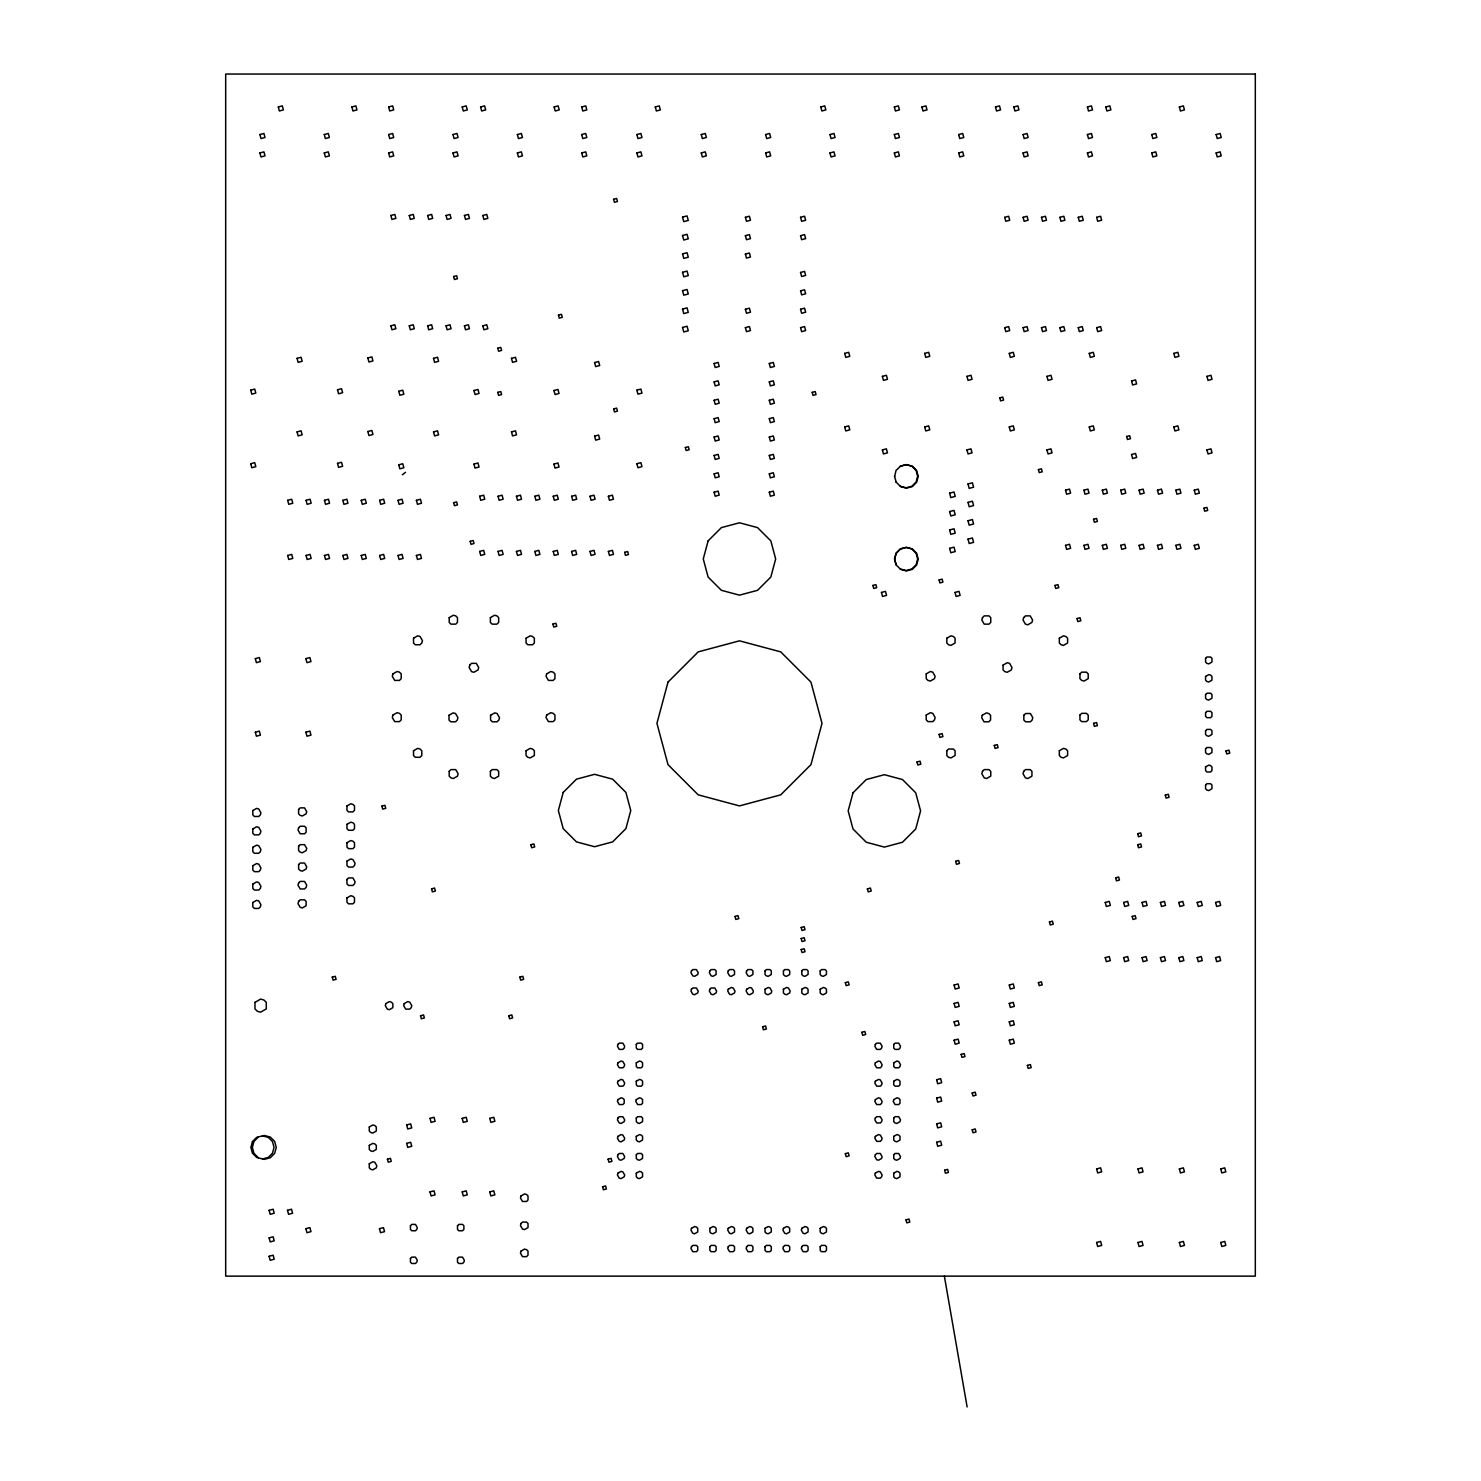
<?xml version="1.0" encoding="UTF-8"?>
<svg xmlns="http://www.w3.org/2000/svg" width="1481" height="1481" viewBox="0 0 1481 1481"><rect width="100%" height="100%" fill="white"/><g stroke="black" fill="none" stroke-linecap="round" stroke-linejoin="round"><path stroke-width="1.5" d="M894.672 476.401L896.042 470.421L900.559 466.2L906.446 464.627L912.333 466.2L916.628 470.514L918.22 476.401L916.628 482.288L912.333 486.583L906.446 488.175L900.559 486.583L896.042 482.01M258.323 1137.056L253.954 1141.425L252.344 1147.405L253.954 1153.384L258.323 1157.753M402.314 474.79L405.498 472.346M900.281 466.182L906.076 464.627L911.87 466.182L916.11 470.421L917.665 476.216L916.11 482.01L911.87 486.249L906.076 487.804L900.281 486.249M262.47 1158.994L268.246 1157.439L272.485 1153.199L274.041 1147.405L272.485 1141.61L268.246 1137.371L262.47 1135.834M900.281 569L906.076 570.555L911.87 569L916.11 564.761L917.665 558.966L916.11 553.172L911.87 548.933L906.076 547.378L900.281 548.933L896.042 553.172L894.487 558.966L896.042 564.761L900.559 569.333L906.446 570.925L912.333 569.333L916.628 565.039L918.22 559.152L916.628 553.265L912.333 548.951L906.446 547.378L900.559 548.951L896.246 553.265L894.672 559.152L896.246 565.039M894.487 476.216L896.246 482.288M944.36 1276.141L967.13 1406.95M259.916 134.549L260.989 138.566L265.006 137.492L263.933 133.475L259.916 134.549M259.916 152.95L260.989 156.949L265.006 155.875L263.933 151.858L259.916 152.95M278.298 106.965L279.372 110.982L283.389 109.909L282.316 105.892L278.298 106.965M250.715 390.151L251.789 394.168L255.806 393.094L254.732 389.077L250.715 390.151M324.283 134.549L325.357 138.566L329.374 137.492L328.301 133.475L324.283 134.549M324.283 152.95L325.357 156.949L329.374 155.875L328.301 151.858L324.283 152.95M250.715 463.72L251.789 467.737L255.806 466.645L254.732 462.646L250.715 463.72M351.867 106.965L352.941 110.982L356.958 109.909L355.884 105.892L351.867 106.965M297.07 358.346L298.144 362.364L302.161 361.29L301.087 357.273L297.07 358.346M297.07 431.897L298.144 435.914L302.161 434.84L301.087 430.823L297.07 431.897M388.633 106.965L389.707 110.982L393.724 109.909L392.65 105.892L388.633 106.965M287.684 500.319L288.758 504.318L292.775 503.244L291.701 499.227L287.684 500.319M388.633 134.549L389.707 138.566L393.724 137.492L392.65 133.475L388.633 134.549M388.633 152.95L389.707 156.949L393.724 155.875L392.65 151.858L388.633 152.95M255.324 658.638L256.398 662.655L260.415 661.581L259.342 657.564L255.324 658.638M287.684 555.468L288.758 559.485L292.775 558.411L291.701 554.394L287.684 555.468M306.067 500.319L307.141 504.318L311.158 503.244L310.084 499.227L306.067 500.319M337.52 389.781L338.594 393.798L342.611 392.724L341.537 388.707L337.52 389.781M390.891 215.486L391.947 219.447L395.908 218.373L394.835 214.43L390.891 215.486M255.324 732.188L256.398 736.205L260.415 735.131L259.342 731.114L255.324 732.188M306.067 555.468L307.141 559.485L311.158 558.411L310.084 554.394L306.067 555.468M324.45 500.319L325.542 504.318L329.541 503.244L328.467 499.227L324.45 500.319M337.52 463.349L338.594 467.367L342.611 466.274L341.537 462.276L337.52 463.349M367.862 357.976L368.936 361.993L372.953 360.92L371.879 356.902L367.862 357.976M409.274 215.486L410.33 219.447L414.291 218.373L413.236 214.43L409.274 215.486M252.807 810.551L252.807 814.902L254.399 816.494L258.749 816.494L260.341 814.902L260.915 812.736L258.749 808.978L256.583 808.385L252.807 810.551M324.45 555.468L325.542 559.485L329.541 558.411L328.467 554.394L324.45 555.468M252.807 828.953L252.807 833.285L254.399 834.877L258.749 834.877L260.341 833.285L260.915 831.119L258.749 827.361L256.583 826.768L252.807 828.953M342.851 500.319L343.925 504.318L347.942 503.244L346.869 499.227L342.851 500.319M390.891 325.82L391.947 329.782L395.908 328.708L394.835 324.765L390.891 325.82M252.807 847.336L252.807 851.686L254.399 853.278L258.749 853.278L260.341 851.686L260.915 849.502L258.749 845.744L256.583 845.17L252.807 847.336M305.882 658.638L306.956 662.655L310.973 661.581L309.899 657.564L305.882 658.638M367.862 431.526L368.936 435.544L372.953 434.47L371.879 430.453L367.862 431.526M252.807 865.719L252.807 870.069L254.399 871.661L258.749 871.661L260.341 870.069L260.915 867.903L258.749 864.145L256.583 863.553L252.807 865.719M427.657 215.486L428.731 219.447L432.674 218.373L431.619 214.43L427.657 215.486M453.001 134.549L454.075 138.566L458.092 137.492L457.018 133.475L453.001 134.549M252.807 884.12L252.807 888.452L254.399 890.044L258.749 890.044L260.341 888.452L260.915 886.286L258.749 882.528L256.583 881.935L252.807 884.12M462.202 106.965L463.275 110.982L467.293 109.909L466.2 105.892L462.202 106.965M342.851 555.468L343.925 559.485L347.942 558.411L346.869 554.394L342.851 555.468M453.001 152.95L454.075 156.949L458.092 155.875L457.018 151.858L453.001 152.95M252.807 902.503L252.807 906.853L254.399 908.445L258.749 908.445L260.341 906.853L260.915 904.669L258.749 900.911L256.583 900.337L252.807 902.503M361.234 500.319L362.308 504.318L366.325 503.244L365.252 499.227L361.234 500.319M409.274 325.82L410.33 329.782L414.291 328.708L413.236 324.765L409.274 325.82M305.882 732.188L306.956 736.205L310.973 735.131L309.899 731.114L305.882 732.188M398.759 391.262L399.833 395.279L403.85 394.205L402.776 390.188L398.759 391.262M446.059 215.486L447.114 219.447L451.076 218.373L450.002 214.43L446.059 215.486M480.585 106.965L481.658 110.982L485.675 109.909L484.602 105.892L480.585 106.965M361.234 555.468L362.308 559.485L366.325 558.411L365.252 554.394L361.234 555.468M379.617 500.319L380.71 504.318L384.708 503.244L383.635 499.227L379.617 500.319M427.657 325.82L428.731 329.782L432.674 328.708L431.619 324.765L427.657 325.82M298.607 809.459L298.607 813.81L300.199 815.402L302.365 815.975L306.123 813.81L306.715 811.625L304.531 807.867L300.199 807.867L298.607 809.459M298.607 827.842L298.014 830.026L300.199 833.784L304.531 833.784L306.123 832.192L306.123 827.842L304.531 826.25L300.199 826.25L298.607 827.842M464.442 215.486L465.497 219.447L469.458 218.373L468.403 214.43L464.442 215.486M398.759 464.812L399.833 468.829L403.85 467.755L402.776 463.738L398.759 464.812M254.973 1002.378L254.973 1008.894L257.361 1011.282L260.619 1012.171L266.284 1008.894L266.284 1002.378L263.896 999.971L260.619 999.101L254.973 1002.378M298.607 846.243L298.607 850.575L300.199 852.167L302.365 852.76L306.123 850.575L306.715 848.409L304.531 844.651L300.199 844.651L298.607 846.243M453.63 276.521L454.445 279.52L457.462 278.724L456.648 275.707L453.63 276.521M379.617 555.468L380.71 559.485L384.708 558.411L383.635 554.394L379.617 555.468M433.507 358.346L434.581 362.364L438.598 361.29L437.524 357.273L433.507 358.346M298.607 864.626L298.607 868.977L300.199 870.569L302.365 871.143L306.123 868.977L306.715 866.792L304.531 863.034L300.199 863.034L298.607 864.626M398.019 500.319L399.092 504.318L403.11 503.244L402.036 499.227L398.019 500.319M446.059 325.82L447.114 329.782L451.076 328.708L450.002 324.765L446.059 325.82M298.607 883.009L298.014 885.194L300.199 888.952L304.531 888.952L306.123 887.36L306.715 885.194L304.531 881.417L300.199 881.417L298.607 883.009M298.607 901.411L298.014 903.577L300.199 907.335L302.365 907.927L306.123 905.743L306.123 901.411L304.531 899.819L300.199 899.819L298.607 901.411M482.825 215.486L483.88 219.447L487.841 218.373L486.786 214.43L482.825 215.486M398.019 555.468L399.092 559.485L403.11 558.411L402.036 554.394L398.019 555.468M433.507 431.897L434.581 435.914L438.598 434.84L437.524 430.823L433.507 431.897M416.402 500.319L417.475 504.318L421.493 503.244L420.419 499.227L416.402 500.319M464.442 325.82L465.497 329.782L469.458 328.708L468.403 324.765L464.442 325.82M517.369 134.549L518.443 138.566L522.46 137.492L521.368 133.475L517.369 134.549M252.436 1141.61L250.881 1147.405L252.436 1153.199L256.676 1157.439L264.303 1159.364L270.283 1157.753L274.651 1153.384L276.262 1147.405L274.651 1141.425L270.283 1137.056L264.303 1135.464L256.676 1137.371L252.436 1141.61M517.369 152.95L518.443 156.949L522.46 155.875L521.368 151.858L517.369 152.95M346.961 805.96L346.961 810.311L348.553 811.903L352.904 811.903L354.496 810.311L354.496 805.96L352.904 804.368L350.719 803.794L346.961 805.96M416.402 555.468L417.475 559.485L421.493 558.411L420.419 554.394L416.402 555.468M346.961 824.343L346.961 828.694L348.553 830.286L352.904 830.286L354.496 828.694L354.496 824.343L352.904 822.77L350.719 822.177L346.961 824.343M482.825 325.82L483.88 329.782L487.841 328.708L486.786 324.765L482.825 325.82M346.961 842.745L346.961 847.076L348.553 848.669L352.904 848.669L354.496 847.076L354.496 842.745L352.904 841.152L350.719 840.56L346.961 842.745M392.928 673.892L392.298 676.28L394.686 680.427L399.463 680.427L401.203 678.668L401.203 673.892L399.463 672.152L397.075 671.504L392.928 673.892M346.961 861.127L346.961 865.478L348.553 867.07L352.904 867.07L354.496 865.478L355.07 863.293L352.904 859.535L350.719 858.961L346.961 861.127M473.957 390.521L475.049 394.538L479.048 393.465L477.974 389.447L473.957 390.521M346.961 879.51L346.961 883.861L348.553 885.453L352.904 885.453L354.496 883.861L355.07 881.695L352.904 877.937L348.553 877.937L346.961 879.51M554.135 106.965L555.208 110.982L559.226 109.909L558.152 105.892L554.135 106.965M392.928 715.082L392.298 717.47L394.686 721.617L399.463 721.617L401.203 719.877L401.203 715.082L399.463 713.342L397.075 712.694L392.928 715.082M413.532 638.218L413.532 643.013L415.272 644.753L420.049 644.753L421.807 643.013L422.437 640.607L420.049 636.478L417.661 635.83L413.532 638.218M346.961 897.912L346.961 902.244L348.553 903.836L352.904 903.836L354.496 902.244L354.496 897.912L352.904 896.32L350.719 895.727L346.961 897.912M453.63 502.688L454.445 505.706L457.462 504.91L456.648 501.892L453.63 502.688M497.764 348.22L498.579 351.238L501.596 350.442L500.782 347.424L497.764 348.22M269.116 1210.31L270.19 1214.309L274.207 1213.235L273.133 1209.218L269.116 1210.31M332.262 977.127L333.077 980.144L336.094 979.33L335.28 976.312L332.262 977.127M381.913 806.108L382.727 809.126L385.745 808.311L384.93 805.312L381.913 806.108M473.957 464.09L475.049 468.089L479.048 467.015L477.974 462.998L473.957 464.09M269.116 1237.875L270.19 1241.893L274.207 1240.819L273.133 1236.802L269.116 1237.875M497.764 392.354L498.579 395.371L501.596 394.575L500.782 391.558L497.764 392.354M269.116 1256.277L270.19 1260.294L274.207 1259.22L273.133 1255.203L269.116 1256.277M511.482 358.346L512.556 362.364L516.573 361.29L515.481 357.273L511.482 358.346M581.718 106.965L582.792 110.982L586.809 109.909L585.736 105.892L581.718 106.965M287.499 1210.31L288.573 1214.309L292.59 1213.235L291.516 1209.218L287.499 1210.31M479.659 496.265L480.733 500.282L484.75 499.208L483.676 495.191L479.659 496.265M413.532 750.756L413.532 755.532L415.272 757.291L420.049 757.291L421.807 755.532L421.807 750.756L420.049 749.016L417.661 748.368L413.532 750.756M449.206 617.633L449.206 622.409L450.946 624.149L455.722 624.149L457.481 622.409L457.481 617.633L455.722 615.874L453.334 615.244L449.206 617.633M470.18 541.305L470.995 544.323L474.013 543.527L473.198 540.509L470.18 541.305M581.718 134.549L582.792 138.566L586.809 137.492L585.736 133.475L581.718 134.549M581.718 152.95L582.792 156.949L586.809 155.875L585.736 151.858L581.718 152.95M511.482 431.897L512.556 435.914L516.573 434.84L515.481 430.823L511.482 431.897M479.659 551.432L480.733 555.449L484.75 554.375L483.676 550.358L479.659 551.432M498.06 496.265L499.134 500.282L503.151 499.208L502.059 495.191L498.06 496.265M305.882 1228.693L306.956 1232.71L310.973 1231.637L309.899 1227.619L305.882 1228.693M449.021 715.267L449.021 720.044L450.761 721.802L455.537 721.802L457.296 720.044L457.925 717.656L455.537 713.527L453.149 712.879L449.021 715.267M558.448 315.12L559.263 318.137L562.28 317.341L561.466 314.324L558.448 315.12M498.06 551.432L499.134 555.449L503.151 554.375L502.059 550.358L498.06 551.432M469.792 665.099L469.162 667.505L471.55 671.634L473.939 672.281L478.067 669.893L478.715 667.505L476.327 663.358L471.55 663.358L469.792 665.099M516.443 496.265L517.517 500.282L521.534 499.208L520.46 495.191L516.443 496.265M385.838 1003.618L385.301 1005.636L387.319 1009.135L389.336 1009.69L392.854 1007.654L392.854 1003.618L391.373 1002.137L389.336 1001.582L385.838 1003.618M449.206 771.36L449.206 776.137L450.946 777.877L453.334 778.525L457.481 776.137L458.11 773.748L455.722 769.602L450.946 769.602L449.206 771.36M490.396 617.633L490.396 622.409L492.136 624.149L496.913 624.149L498.671 622.409L498.671 617.633L496.913 615.874L494.524 615.244L490.396 617.633M553.95 390.521L555.042 394.538L559.04 393.465L557.967 389.447L553.95 390.521M516.443 551.432L517.517 555.449L521.534 554.375L520.46 550.358L516.443 551.432M613.615 199.287L614.43 202.286L617.447 201.49L616.633 198.473L613.615 199.287M534.826 496.265L535.9 500.282L539.917 499.208L538.843 495.191L534.826 496.265M431.563 888.859L432.378 891.877L435.395 891.062L434.581 888.045L431.563 888.859M369.287 1127.004L369.287 1131.04L370.768 1132.521L372.786 1133.076L376.304 1131.04L376.304 1127.004L374.823 1125.523L372.786 1124.968L369.287 1127.004M636.886 134.549L637.959 138.566L641.976 137.492L640.903 133.475L636.886 134.549M404.22 1003.618L403.684 1005.636L405.701 1009.135L409.756 1009.135L411.237 1007.654L411.774 1005.636L409.756 1002.137L407.738 1001.582L404.22 1003.618M369.287 1145.387L369.287 1149.441L370.768 1150.922L372.786 1151.459L376.304 1149.441L376.304 1145.387L374.823 1143.906L372.786 1143.369L369.287 1145.387M636.886 152.95L637.959 156.949L641.976 155.875L640.903 151.858L636.886 152.95M553.95 464.09L555.042 468.089L559.04 467.015L557.967 462.998L553.95 464.09M369.287 1163.77L369.287 1167.824L370.768 1169.305L372.786 1169.842L376.304 1167.824L376.84 1165.806L374.823 1162.289L372.786 1161.752L369.287 1163.77M490.581 715.267L490.581 720.044L492.321 721.802L497.098 721.802L498.856 720.044L499.486 717.656L497.098 713.527L494.71 712.879L490.581 715.267M534.826 551.432L535.9 555.449L539.917 554.375L538.843 550.358L534.826 551.432M655.268 106.965L656.361 110.982L660.359 109.909L659.286 105.892L655.268 106.965M553.228 496.265L554.301 500.282L558.318 499.208L557.226 495.191L553.228 496.265M594.584 362.567L595.677 366.585L599.694 365.511L598.602 361.494L594.584 362.567M420.53 1015.744L421.344 1018.761L424.362 1017.947L423.547 1014.929L420.53 1015.744M490.396 771.36L490.396 776.137L492.136 777.877L494.524 778.525L498.671 776.137L498.671 771.36L496.913 769.602L492.136 769.602L490.396 771.36M526.07 638.218L526.07 643.013L527.81 644.753L532.586 644.753L534.345 643.013L534.345 638.218L532.586 636.478L530.198 635.83L526.07 638.218M387.43 1159.179L388.244 1162.196L391.262 1161.382L390.447 1158.364L387.43 1159.179M553.228 551.432L554.301 555.449L558.318 554.375L557.226 550.358L553.228 551.432M571.61 496.265L572.684 500.282L576.701 499.208L575.628 495.191L571.61 496.265M406.664 1124.968L407.738 1128.985L411.755 1127.911L410.681 1123.894L406.664 1124.968M379.451 1228.693L380.524 1232.71L384.542 1231.637L383.468 1227.619L379.451 1228.693M594.584 436.136L595.677 440.153L599.694 439.061L598.602 435.062L594.584 436.136M406.664 1143.369L407.738 1147.386L411.755 1146.294L410.681 1142.295L406.664 1143.369M571.61 551.432L572.684 555.449L576.701 554.375L575.628 550.358L571.61 551.432M552.931 624.056L553.746 627.074L556.763 626.278L555.949 623.26L552.931 624.056M589.993 496.265L591.067 500.282L595.084 499.208L594.011 495.191L589.993 496.265M613.615 408.904L614.43 411.922L617.447 411.126L616.633 408.108L613.615 408.904M526.07 750.756L526.07 755.532L527.81 757.291L530.198 757.92L534.345 755.532L534.345 750.756L532.586 749.016L530.198 748.368L526.07 750.756M546.656 673.892L546.026 676.28L548.414 680.427L553.191 680.427L554.931 678.668L554.931 673.892L553.191 672.152L550.802 671.504L546.656 673.892M430.008 1118.359L431.082 1122.376L435.099 1121.302L434.026 1117.285L430.008 1118.359M701.254 134.549L702.327 138.566L706.344 137.492L705.271 133.475L701.254 134.549M589.993 551.432L591.067 555.449L595.084 554.375L594.011 550.358L589.993 551.432M546.656 715.082L546.026 717.47L548.414 721.617L553.191 721.617L554.931 719.877L554.931 715.082L553.191 713.342L550.802 712.694L546.656 715.082M410.441 1225.75L410.441 1229.415L411.774 1230.767L415.458 1230.767L416.809 1229.415L417.29 1227.582L415.458 1224.398L411.774 1224.398L410.441 1225.75M682.537 217.115L683.759 221.632L688.276 220.428L687.054 215.911L682.537 217.115M608.376 496.265L609.469 500.282L613.467 499.208L612.394 495.191L608.376 496.265M636.886 390.151L637.959 394.168L641.976 393.094L640.903 389.077L636.886 390.151M701.254 152.95L702.327 156.949L706.344 155.875L705.271 151.858L701.254 152.95M682.537 235.498L683.759 240.033L688.276 238.811L687.054 234.294L682.537 235.498M410.441 1258.48L410.441 1262.164L411.774 1263.497L415.458 1263.497L416.809 1262.164L417.29 1260.312L415.458 1257.128L411.774 1257.128L410.441 1258.48M430.008 1191.909L431.082 1195.926L435.099 1194.852L434.026 1190.835L430.008 1191.909M682.537 253.899L683.759 258.416L688.276 257.213L687.054 252.677L682.537 253.899M682.537 272.282L683.759 276.799L688.276 275.596L687.054 271.079L682.537 272.282M608.376 551.432L609.469 555.449L613.467 554.375L612.394 550.358L608.376 551.432M530.864 844.725L531.679 847.743L534.697 846.928L533.882 843.911L530.864 844.725M682.537 290.665L683.759 295.2L688.276 293.979L687.054 289.461L682.537 290.665M636.886 463.72L637.959 467.737L641.976 466.645L640.903 462.646L636.886 463.72M462.202 1118.359L463.275 1122.376L467.293 1121.302L466.2 1117.285L462.202 1118.359M682.537 309.066L683.759 313.583L688.276 312.361L687.054 307.844L682.537 309.066M682.537 327.449L683.759 331.966L688.276 330.763L687.054 326.246L682.537 327.449M624.649 552.339L625.463 555.356L628.481 554.56L627.666 551.543L624.649 552.339M563.206 792.428L558.356 810.533L563.206 828.62L576.461 841.874L594.566 846.725L612.653 841.874L625.908 828.62L630.758 810.533L625.908 792.428L612.653 779.173L594.566 774.322L576.461 779.173L563.206 792.428M508.798 1015.744L509.612 1018.761L512.63 1017.947L511.815 1014.929L508.798 1015.744M462.202 1191.909L463.275 1195.926L467.293 1194.852L466.2 1190.835L462.202 1191.909M519.831 977.127L520.646 980.144L523.663 979.33L522.849 976.312L519.831 977.127M457.499 1225.75L457.499 1229.415L458.851 1230.767L462.535 1230.767L463.886 1229.415L463.886 1225.75L462.535 1224.398L458.851 1224.398L457.499 1225.75M489.785 1118.359L490.859 1122.376L494.876 1121.302L493.784 1117.285L489.785 1118.359M457.499 1258.48L457.499 1262.164L458.851 1263.497L462.535 1263.497L463.886 1262.164L464.368 1260.312L462.535 1257.128L458.851 1257.128L457.499 1258.48M765.603 134.549L766.695 138.566L770.694 137.492L769.62 133.475L765.603 134.549M745.387 217.3L746.461 221.317L750.478 220.243L749.405 216.226L745.387 217.3M685.333 447.521L686.147 450.539L689.165 449.743L688.35 446.725L685.333 447.521M765.603 152.95L766.695 156.949L770.694 155.875L769.62 151.858L765.603 152.95M745.387 235.683L746.461 239.7L750.478 238.626L749.405 234.609L745.387 235.683M489.785 1191.909L490.859 1195.926L494.876 1194.852L493.784 1190.835L489.785 1191.909M714.12 363.493L715.193 367.51L719.211 366.436L718.137 362.419L714.12 363.493M745.387 254.084L746.461 258.101L750.478 257.028L749.405 253.01L745.387 254.084M714.12 381.876L715.193 385.893L719.211 384.819L718.137 380.802L714.12 381.876M714.12 400.277L715.193 404.294L719.211 403.202L718.137 399.204L714.12 400.277M714.12 418.66L715.193 422.677L719.211 421.604L718.137 417.586L714.12 418.66M745.387 309.251L746.461 313.269L750.478 312.195L749.405 308.178L745.387 309.251M714.12 437.043L715.193 441.06L719.211 439.987L718.137 435.969L714.12 437.043M745.387 327.634L746.461 331.651L750.478 330.578L749.405 326.561L745.387 327.634M714.12 455.445L715.193 459.462L719.211 458.37L718.137 454.371L714.12 455.445M714.12 473.827L715.193 477.845L719.211 476.771L718.137 472.754L714.12 473.827M520.997 1195.963L520.46 1197.981L522.478 1201.48L526.533 1201.48L528.014 1199.999L528.014 1195.963L526.533 1194.482L524.496 1193.927L520.997 1195.963M714.12 492.21L715.193 496.228L719.211 495.154L718.137 491.137L714.12 492.21M520.997 1223.547L520.46 1225.565L522.478 1229.063L524.496 1229.6L528.014 1227.582L528.014 1223.547L526.533 1222.066L522.478 1222.066L520.997 1223.547M820.77 106.965L821.844 110.982L825.861 109.909L824.787 105.892L820.77 106.965M668.005 682.093L656.935 723.357L668.005 764.64L698.199 794.834L739.463 805.905L780.746 794.834L810.94 764.64L822.011 723.357L810.94 682.093L780.746 651.881L739.463 640.829L698.199 651.881L668.005 682.093M708.122 540.861L703.271 558.966L708.122 577.072L721.377 590.308L739.463 595.158L757.569 590.308L770.823 577.072L775.674 558.966L770.823 540.861L757.569 527.625L739.463 522.774L721.377 527.625L708.122 540.861M520.997 1251.13L520.46 1253.148L522.478 1256.647L526.533 1256.647L528.014 1255.166L528.014 1251.13L526.533 1249.649L524.496 1249.094L520.997 1251.13M800.555 217.3L801.628 221.317L805.645 220.243L804.572 216.226L800.555 217.3M800.555 235.683L801.628 239.7L805.645 238.626L804.572 234.609L800.555 235.683M829.971 134.549L831.045 138.566L835.062 137.492L833.988 133.475L829.971 134.549M769.287 363.493L770.361 367.51L774.378 366.436L773.304 362.419L769.287 363.493M829.971 152.95L831.045 156.949L835.062 155.875L833.988 151.858L829.971 152.95M769.287 381.876L770.361 385.893L774.378 384.819L773.304 380.802L769.287 381.876M800.555 272.467L801.628 276.484L805.645 275.41L804.572 271.393L800.555 272.467M769.287 400.277L770.361 404.294L774.378 403.202L773.304 399.204L769.287 400.277M800.555 290.85L801.628 294.867L805.645 293.793L804.572 289.776L800.555 290.85M769.287 418.66L770.361 422.677L774.378 421.604L773.304 417.586L769.287 418.66M800.555 309.251L801.628 313.269L805.645 312.195L804.572 308.178L800.555 309.251M769.287 437.043L770.361 441.06L774.378 439.987L773.304 435.969L769.287 437.043M800.555 327.634L801.628 331.651L805.645 330.578L804.572 326.561L800.555 327.634M769.287 455.445L770.361 459.462L774.378 458.37L773.304 454.371L769.287 455.445M769.287 473.827L770.361 477.845L774.378 476.771L773.304 472.754L769.287 473.827M617.91 1044.457L617.429 1046.271L619.243 1049.4L622.853 1049.4L624.186 1048.085L624.667 1046.271L622.853 1043.142L619.243 1043.142L617.91 1044.457M769.287 492.21L770.361 496.228L774.378 495.154L773.304 491.137L769.287 492.21M617.91 1062.858L617.429 1064.654L619.243 1067.801L622.853 1067.801L624.186 1066.468L624.667 1064.654L622.853 1061.525L621.039 1061.044L617.91 1062.858M617.91 1081.241L617.429 1083.055L619.243 1086.184L622.853 1086.184L624.186 1084.851L624.667 1083.055L622.853 1079.908L621.039 1079.427L617.91 1081.241M617.91 1099.624L617.429 1101.438L619.243 1104.567L622.853 1104.567L624.186 1103.252L624.186 1099.624L622.853 1098.31L621.039 1097.81L617.91 1099.624M636.293 1044.457L636.293 1048.085L637.626 1049.4L641.236 1049.4L642.569 1048.085L642.569 1044.457L641.236 1043.142L637.626 1043.142L636.293 1044.457M617.91 1118.025L617.429 1119.821L619.243 1122.968L621.039 1123.45L624.186 1121.635L624.667 1119.821L622.853 1116.693L619.243 1116.693L617.91 1118.025M812.217 392.354L813.032 395.371L816.031 394.575L815.235 391.558L812.217 392.354M608.099 1159.179L608.913 1162.196L611.931 1161.382L611.116 1158.364L608.099 1159.179M602.582 1186.762L603.396 1189.78L606.414 1188.965L605.599 1185.948L602.582 1186.762M636.293 1062.858L636.293 1066.468L637.626 1067.801L641.236 1067.801L642.569 1066.468L642.569 1062.858L641.236 1061.525L639.44 1061.044L636.293 1062.858M617.91 1136.408L617.429 1138.223L619.243 1141.351L621.039 1141.832L624.186 1140.018L624.667 1138.223L622.853 1135.075L621.039 1134.594L617.91 1136.408M894.339 106.965L895.413 110.982L899.43 109.909L898.356 105.892L894.339 106.965M636.293 1081.241L636.293 1084.851L637.626 1086.184L641.236 1086.184L642.569 1084.851L642.569 1081.241L641.236 1079.908L639.44 1079.427L636.293 1081.241M617.91 1154.791L617.429 1156.605L619.243 1159.734L621.039 1160.215L624.186 1158.42L624.667 1156.605L622.853 1153.477L619.243 1153.477L617.91 1154.791M894.339 134.549L895.413 138.566L899.43 137.492L898.356 133.475L894.339 134.549M636.293 1099.624L635.812 1101.438L637.626 1104.567L641.236 1104.567L642.569 1103.252L642.569 1099.624L641.236 1098.31L639.44 1097.81L636.293 1099.624M617.91 1173.174L617.429 1174.988L619.243 1178.136L621.039 1178.617L624.186 1176.803L624.667 1174.988L622.853 1171.86L621.039 1171.378L617.91 1173.174M894.339 152.95L895.413 156.949L899.43 155.875L898.356 151.858L894.339 152.95M636.293 1118.025L636.293 1121.635L637.626 1122.968L639.44 1123.45L642.569 1121.635L642.569 1118.025L641.236 1116.693L637.626 1116.693L636.293 1118.025M844.688 353.385L845.762 357.402L849.779 356.31L848.706 352.311L844.688 353.385M636.293 1136.408L636.293 1140.018L637.626 1141.351L639.44 1141.832L642.569 1140.018L642.569 1136.408L641.236 1135.075L639.44 1134.594L636.293 1136.408M636.293 1154.791L636.293 1158.42L637.626 1159.734L639.44 1160.215L642.569 1158.42L642.569 1154.791L641.236 1153.477L637.626 1153.477L636.293 1154.791M636.293 1173.174L636.293 1176.803L637.626 1178.136L639.44 1178.617L642.569 1176.803L642.569 1173.174L641.236 1171.86L639.44 1171.378L636.293 1173.174M921.923 106.965L922.996 110.982L927.013 109.909L925.94 105.892L921.923 106.965M691.46 970.907L690.979 972.721L692.793 975.849L694.608 976.331L697.736 974.517L698.217 972.721L696.403 969.574L692.793 969.574L691.46 970.907M691.46 989.289L690.979 991.104L692.793 994.232L694.608 994.732L697.736 992.918L698.217 991.104L696.403 987.975L692.793 987.975L691.46 989.289M844.688 426.935L845.762 430.952L849.779 429.879L848.706 425.862L844.688 426.935M709.862 970.907L709.362 972.721L711.176 975.849L712.99 976.331L716.119 974.517L716.119 970.907L714.805 969.574L711.176 969.574L709.862 970.907M709.862 989.289L709.362 991.104L711.176 994.232L712.99 994.732L716.119 992.918L716.6 991.104L714.805 987.975L711.176 987.975L709.862 989.289M734.983 916.443L735.798 919.46L738.815 918.646L738.001 915.628L734.983 916.443M882.38 376.359L883.454 380.376L887.471 379.303L886.397 375.285L882.38 376.359M728.245 970.907L727.763 972.721L729.559 975.849L731.373 976.331L734.52 974.517L734.52 970.907L733.188 969.574L729.559 969.574L728.245 970.907M728.245 989.289L727.763 991.104L729.559 994.232L731.373 994.732L734.52 992.918L735.002 991.104L733.188 987.975L731.373 987.475L728.245 989.289M958.688 134.549L959.762 138.566L963.779 137.492L962.706 133.475L958.688 134.549M958.688 152.95L959.762 156.949L963.779 155.875L962.706 151.858L958.688 152.95M882.38 449.928L883.454 453.945L887.471 452.853L886.397 448.854L882.38 449.928M746.628 970.907L746.146 972.721L747.961 975.849L749.775 976.331L752.903 974.517L752.903 970.907L751.57 969.574L747.961 969.574L746.628 970.907M746.628 989.289L746.146 991.104L747.961 994.232L749.775 994.732L752.903 992.918L753.385 991.104L751.57 987.975L749.775 987.475L746.628 989.289M924.681 353.385L925.755 357.402L929.772 356.31L928.698 352.311L924.681 353.385M691.46 1228.341L690.979 1230.156L692.793 1233.303L694.608 1233.784L697.736 1231.97L697.736 1228.341L696.403 1227.027L694.608 1226.546L691.46 1228.341M995.473 106.965L996.546 110.982L1000.564 109.909L999.49 105.892L995.473 106.965M765.029 970.907L765.029 974.517L766.343 975.849L768.158 976.331L771.286 974.517L771.286 970.907L769.972 969.574L766.343 969.574L765.029 970.907M691.46 1246.743L690.979 1248.557L692.793 1251.686L696.403 1251.686L697.736 1250.353L697.736 1246.743L696.403 1245.41L692.793 1245.41L691.46 1246.743M872.901 585.439L873.716 588.457L876.715 587.661L875.919 584.643L872.901 585.439M765.029 989.289L765.029 992.918L766.343 994.232L768.158 994.732L771.286 992.918L771.768 991.104L769.972 987.975L768.158 987.475L765.029 989.289M762.567 1026.777L763.381 1029.795L766.399 1028.98L765.584 1025.963L762.567 1026.777M709.862 1228.341L709.862 1231.97L711.176 1233.303L712.99 1233.784L716.119 1231.97L716.119 1228.341L714.805 1227.027L712.99 1226.546L709.862 1228.341M924.681 426.935L925.755 430.952L929.772 429.879L928.698 425.862L924.681 426.935M881.454 592.437L882.528 596.454L886.545 595.381L885.471 591.363L881.454 592.437M1013.856 106.965L1014.929 110.982L1018.947 109.909L1017.873 105.892L1013.856 106.965M783.412 970.907L783.412 974.517L784.726 975.849L786.541 976.331L789.688 974.517L789.688 970.907L788.355 969.574L784.726 969.574L783.412 970.907M709.862 1246.743L709.862 1250.353L711.176 1251.686L714.805 1251.686L716.119 1250.353L716.119 1246.743L714.805 1245.41L711.176 1245.41L709.862 1246.743M783.412 989.289L783.412 992.918L784.726 994.232L786.541 994.732L789.688 992.918L790.169 991.104L788.355 987.975L786.541 987.475L783.412 989.289M801.184 927.476L801.999 930.494L805.016 929.679L804.202 926.662L801.184 927.476M801.184 938.51L801.999 941.527L805.016 940.713L804.202 937.695L801.184 938.51M801.184 949.543L801.999 952.561L805.016 951.746L804.202 948.729L801.184 949.543M728.245 1228.341L727.763 1230.156L729.559 1233.303L731.373 1233.784L734.52 1231.97L734.52 1228.341L733.188 1227.027L731.373 1226.546L728.245 1228.341M1023.056 134.549L1024.13 138.566L1028.147 137.492L1027.073 133.475L1023.056 134.549M801.795 970.907L801.795 974.517L803.128 975.849L804.942 976.331L808.071 974.517L808.071 970.907L806.738 969.574L803.128 969.574L801.795 970.907M728.245 1246.743L727.763 1248.557L729.559 1251.686L733.188 1251.686L734.52 1250.353L734.52 1246.743L733.188 1245.41L729.559 1245.41L728.245 1246.743M1004.71 217.318L1005.766 221.28L1009.727 220.225L1008.654 216.263L1004.71 217.318M1023.056 152.95L1024.13 156.949L1028.147 155.875L1027.073 151.858L1023.056 152.95M853.019 792.798L848.169 810.885L853.019 828.99L866.274 842.245L884.379 847.095L902.466 842.245L915.721 828.99L920.571 810.885L915.721 792.798L902.466 779.543L884.379 774.693L866.274 779.543L853.019 792.798M801.795 989.289L801.795 992.918L803.128 994.232L804.942 994.732L808.071 992.918L808.071 989.289L806.738 987.975L804.942 987.475L801.795 989.289M966.963 376.359L968.037 380.376L972.054 379.303L970.981 375.285L966.963 376.359M746.628 1228.341L746.146 1230.156L747.961 1233.303L749.775 1233.784L752.903 1231.97L752.903 1228.341L751.57 1227.027L749.775 1226.546L746.628 1228.341M820.196 970.907L820.196 974.517L821.511 975.849L823.325 976.331L826.454 974.517L826.454 970.907L825.139 969.574L821.511 969.574L820.196 970.907M746.628 1246.743L746.146 1248.557L747.961 1251.686L751.57 1251.686L752.903 1250.353L752.903 1246.743L751.57 1245.41L747.961 1245.41L746.628 1246.743M1023.093 217.318L1024.149 221.28L1028.11 220.225L1027.055 216.263L1023.093 217.318M949.617 493.173L950.802 497.579L955.208 496.394L954.023 491.988L949.617 493.173M820.196 989.289L820.196 992.918L821.511 994.232L823.325 994.732L826.454 992.918L826.454 989.289L825.139 987.975L823.325 987.475L820.196 989.289M949.617 511.556L950.802 515.962L955.208 514.777L954.023 510.39L949.617 511.556M966.963 449.928L968.037 453.945L972.054 452.853L970.981 448.854L966.963 449.928M949.617 529.957L950.802 534.345L955.208 533.179L954.023 528.773L949.617 529.957M1004.71 327.653L1005.766 331.614L1009.727 330.559L1008.654 326.598L1004.71 327.653M765.029 1228.341L765.029 1231.97L766.343 1233.303L768.158 1233.784L771.286 1231.97L771.286 1228.341L769.972 1227.027L768.158 1226.546L765.029 1228.341M939.102 579.923L939.898 582.94L942.916 582.144L942.12 579.127L939.102 579.923M949.617 548.34L950.802 552.746L955.208 551.561L954.023 547.155L949.617 548.34M968.019 483.972L969.185 488.378L973.591 487.193L972.406 482.806L968.019 483.972M765.029 1246.743L765.029 1250.353L766.343 1251.686L769.972 1251.686L771.286 1250.353L771.286 1246.743L769.972 1245.41L766.343 1245.41L765.029 1246.743M1041.476 217.318L1042.55 221.28L1046.493 220.225L1045.438 216.263L1041.476 217.318M968.019 502.374L969.185 506.761L973.591 505.595L972.406 501.189L968.019 502.374M1009.264 353.385L1010.338 357.402L1014.355 356.31L1013.282 352.311L1009.264 353.385M867.385 888.859L868.199 891.877L871.198 891.062L870.402 888.045L867.385 888.859M999.786 397.871L1000.582 400.888L1003.6 400.092L1002.804 397.075L999.786 397.871M926.217 673.892L926.217 678.668L927.958 680.427L930.346 681.056L934.492 678.668L935.122 676.28L932.734 672.152L930.346 671.504L926.217 673.892M968.019 520.757L969.185 525.163L973.591 523.978L972.406 519.572L968.019 520.757M845.318 982.643L846.132 985.661L849.131 984.846L848.335 981.829L845.318 982.643M1023.093 327.653L1024.149 331.614L1028.11 330.559L1027.055 326.598L1023.093 327.653M968.019 539.14L969.185 543.546L973.591 542.361L972.406 537.973L968.019 539.14M783.412 1228.341L782.931 1230.156L784.726 1233.303L786.541 1233.784L789.688 1231.97L789.688 1228.341L788.355 1227.027L786.541 1226.546L783.412 1228.341M955.023 592.437L956.097 596.454L960.114 595.381L959.022 591.363L955.023 592.437M1087.424 106.965L1088.498 110.982L1092.515 109.909L1091.423 105.892L1087.424 106.965M783.412 1246.743L782.931 1248.557L784.726 1251.686L788.355 1251.686L789.688 1250.353L789.688 1246.743L788.355 1245.41L784.726 1245.41L783.412 1246.743M926.217 715.082L926.217 719.877L927.958 721.617L932.734 721.617L934.492 719.877L935.122 717.47L932.734 713.342L930.346 712.694L926.217 715.082M946.803 638.218L946.803 643.013L948.562 644.753L950.95 645.401L955.078 643.013L955.078 638.218L953.338 636.478L950.95 635.83L946.803 638.218M1059.878 217.318L1060.933 221.28L1064.895 220.225L1063.821 216.263L1059.878 217.318M917.035 761.975L917.831 764.992L920.849 764.177L920.053 761.178L917.035 761.975M1009.264 426.935L1010.338 430.952L1014.355 429.879L1013.282 425.862L1009.264 426.935M1087.424 134.549L1088.498 138.566L1092.515 137.492L1091.423 133.475L1087.424 134.549M1087.424 152.95L1088.498 156.949L1092.515 155.875L1091.423 151.858L1087.424 152.95M1041.476 327.653L1042.55 331.614L1046.493 330.559L1045.438 326.598L1041.476 327.653M801.795 1228.341L801.314 1230.156L803.128 1233.303L804.942 1233.784L808.071 1231.97L808.071 1228.341L806.738 1227.027L804.942 1226.546L801.795 1228.341M1105.807 106.965L1106.881 110.982L1110.898 109.909L1109.824 105.892L1105.807 106.965M801.795 1246.743L801.314 1248.557L803.128 1251.686L806.738 1251.686L808.071 1250.353L808.071 1246.743L806.738 1245.41L803.128 1245.41L801.795 1246.743M939.102 734.391L939.898 737.408L942.916 736.594L942.12 733.595L939.102 734.391M1078.261 217.318L1079.316 221.28L1083.277 220.225L1082.222 216.263L1078.261 217.318M861.868 1032.294L862.683 1035.312L865.682 1034.497L864.885 1031.479L861.868 1032.294M1046.956 376.359L1048.03 380.376L1052.047 379.303L1050.973 375.285L1046.956 376.359M1059.878 327.653L1060.933 331.614L1064.895 330.559L1063.821 326.598L1059.878 327.653M946.803 750.756L946.803 755.532L948.562 757.291L950.95 757.92L955.078 755.532L955.078 750.756L953.338 749.016L948.562 749.016L946.803 750.756M982.477 617.633L981.829 620.021L984.217 624.149L989.012 624.149L990.752 622.409L990.752 617.633L989.012 615.874L984.217 615.874L982.477 617.633M820.196 1228.341L820.196 1231.97L821.511 1233.303L823.325 1233.784L826.454 1231.97L826.454 1228.341L825.139 1227.027L823.325 1226.546L820.196 1228.341M820.196 1246.743L820.196 1250.353L821.511 1251.686L825.139 1251.686L826.454 1250.353L826.454 1246.743L825.139 1245.41L821.511 1245.41L820.196 1246.743M845.318 1153.662L846.132 1156.68L849.131 1155.865L848.335 1152.847L845.318 1153.662M1096.643 217.318L1097.699 221.28L1101.66 220.225L1100.605 216.263L1096.643 217.318M875.345 1044.457L874.864 1046.271L876.678 1049.4L880.306 1049.4L881.621 1048.085L882.102 1046.271L880.306 1043.142L876.678 1043.142L875.345 1044.457M875.345 1062.858L874.864 1064.654L876.678 1067.801L880.306 1067.801L881.621 1066.468L882.102 1064.654L880.306 1061.525L878.492 1061.044L875.345 1062.858M1038.403 469.588L1039.199 472.606L1042.217 471.81L1041.421 468.792L1038.403 469.588M875.345 1081.241L874.864 1083.055L876.678 1086.184L880.306 1086.184L881.621 1084.851L882.102 1083.055L880.306 1079.908L878.492 1079.427L875.345 1081.241M1078.261 327.653L1079.316 331.614L1083.277 330.559L1082.222 326.598L1078.261 327.653M1046.956 449.928L1048.03 453.945L1052.047 452.853L1050.973 448.854L1046.956 449.928M875.345 1099.624L874.864 1101.438L876.678 1104.567L880.306 1104.567L881.621 1103.252L882.102 1101.438L880.306 1098.31L878.492 1097.81L875.345 1099.624M893.746 1044.457L893.746 1048.085L895.061 1049.4L898.689 1049.4L900.004 1048.085L900.504 1046.271L898.689 1043.142L895.061 1043.142L893.746 1044.457M982.292 715.267L981.662 717.656L984.05 721.802L988.827 721.802L990.567 720.044L990.567 715.267L988.827 713.527L986.439 712.879L982.292 715.267M875.345 1118.025L874.864 1119.821L876.678 1122.968L880.306 1122.968L881.621 1121.635L882.102 1119.821L880.306 1116.693L876.678 1116.693L875.345 1118.025M893.746 1062.858L893.746 1066.468L895.061 1067.801L898.689 1067.801L900.004 1066.468L900.504 1064.654L898.689 1061.525L896.875 1061.044L893.746 1062.858M875.345 1136.408L874.864 1138.223L876.678 1141.351L880.306 1141.351L881.621 1140.018L882.102 1138.223L880.306 1135.075L878.492 1134.594L875.345 1136.408M1003.081 665.099L1003.081 669.893L1004.821 671.634L1007.21 672.281L1011.356 669.893L1011.986 667.505L1009.598 663.358L1007.21 662.71L1003.081 665.099M893.746 1081.241L893.746 1084.851L895.061 1086.184L898.689 1086.184L900.004 1084.851L900.004 1081.241L898.689 1079.908L896.875 1079.427L893.746 1081.241M1089.257 353.385L1090.331 357.402L1094.348 356.31L1093.274 352.311L1089.257 353.385M1096.643 327.653L1097.699 331.614L1101.66 330.559L1100.605 326.598L1096.643 327.653M875.345 1154.791L874.864 1156.605L876.678 1159.734L878.492 1160.215L881.621 1158.42L882.102 1156.605L880.306 1153.477L876.678 1153.477L875.345 1154.791M955.652 861.276L956.448 864.293L959.466 863.479L958.67 860.461L955.652 861.276M1151.774 134.549L1152.847 138.566L1156.865 137.492L1155.791 133.475L1151.774 134.549M893.746 1099.624L893.265 1101.438L895.061 1104.567L898.689 1104.567L900.004 1103.252L900.004 1099.624L898.689 1098.31L896.875 1097.81L893.746 1099.624M982.477 771.36L981.829 773.748L984.217 777.877L986.605 778.525L990.752 776.137L990.752 771.36L989.012 769.602L984.217 769.602L982.477 771.36M1023.667 617.633L1023.038 620.021L1025.426 624.149L1027.814 624.797L1031.942 622.409L1032.59 620.021L1030.202 615.874L1025.426 615.874L1023.667 617.633M875.345 1173.174L874.864 1174.988L876.678 1178.136L880.306 1178.136L881.621 1176.803L882.102 1174.988L880.306 1171.86L878.492 1171.378L875.345 1173.174M1151.774 152.95L1152.847 156.949L1156.865 155.875L1155.791 151.858L1151.774 152.95M893.746 1118.025L893.746 1121.635L895.061 1122.968L896.875 1123.45L900.004 1121.635L900.504 1119.821L898.689 1116.693L895.061 1116.693L893.746 1118.025M994.269 745.424L995.065 748.442L998.083 747.627L997.287 744.628L994.269 745.424M1065.524 490.192L1066.598 494.21L1070.615 493.136L1069.541 489.119L1065.524 490.192M893.746 1136.408L893.746 1140.018L895.061 1141.351L896.875 1141.832L900.004 1140.018L900.004 1136.408L898.689 1135.075L896.875 1134.594L893.746 1136.408M893.746 1154.791L893.746 1158.42L895.061 1159.734L896.875 1160.215L900.004 1158.42L900.504 1156.605L898.689 1153.477L895.061 1153.477L893.746 1154.791M1089.257 426.935L1090.331 430.952L1094.348 429.879L1093.274 425.862L1089.257 426.935M893.746 1173.174L893.746 1176.803L895.061 1178.136L896.875 1178.617L900.004 1176.803L900.004 1173.174L898.689 1171.86L896.875 1171.378L893.746 1173.174M1179.357 106.965L1180.431 110.982L1184.448 109.909L1183.375 105.892L1179.357 106.965M1054.953 585.439L1055.749 588.457L1058.767 587.661L1057.971 584.643L1054.953 585.439M1065.524 545.36L1066.598 549.377L1070.615 548.303L1069.541 544.286L1065.524 545.36M1083.925 490.192L1084.999 494.21L1089.016 493.136L1087.943 489.119L1083.925 490.192M1023.852 715.267L1023.852 720.044L1025.592 721.802L1030.387 721.802L1032.127 720.044L1032.775 717.656L1030.387 713.527L1025.592 713.527L1023.852 715.267M954.097 985.032L955.171 989.049L959.188 987.975L958.114 983.958L954.097 985.032M954.097 1003.433L955.171 1007.45L959.188 1006.358L958.114 1002.359L954.097 1003.433M936.621 1079.742L937.695 1083.759L941.712 1082.685L940.639 1078.668L936.621 1079.742M954.097 1021.816L955.171 1025.833L959.188 1024.759L958.114 1020.742L954.097 1021.816M1083.925 545.36L1084.999 549.377L1089.016 548.303L1087.943 544.286L1083.925 545.36M1023.667 771.36L1023.038 773.748L1025.426 777.877L1027.814 778.525L1031.942 776.137L1031.942 771.36L1030.202 769.602L1025.426 769.602L1023.667 771.36M1059.341 638.218L1059.341 643.013L1061.081 644.753L1063.469 645.401L1067.616 643.013L1067.616 638.218L1065.876 636.478L1063.469 635.83L1059.341 638.218M936.621 1098.124L937.695 1102.142L941.712 1101.068L940.639 1097.051L936.621 1098.124M906.002 1219.863L906.798 1222.88L909.815 1222.066L909.019 1219.048L906.002 1219.863M954.097 1040.199L955.171 1044.216L959.188 1043.142L958.114 1039.125L954.097 1040.199M1093.57 519.239L1094.366 522.256L1097.384 521.46L1096.588 518.443L1093.57 519.239M1102.308 490.192L1103.382 494.21L1107.399 493.136L1106.326 489.119L1102.308 490.192M1131.54 380.969L1132.632 384.986L1136.63 383.894L1135.557 379.895L1131.54 380.969M936.621 1123.875L937.695 1127.893L941.712 1126.819L940.639 1122.802L936.621 1123.875M936.621 1142.258L937.695 1146.275L941.712 1145.202L940.639 1141.185L936.621 1142.258M1077.02 618.54L1077.816 621.557L1080.834 620.761L1080.038 617.744L1077.02 618.54M961.169 1054.361L961.965 1057.378L964.983 1056.564L964.187 1053.546L961.169 1054.361M1126.671 436.488L1127.467 439.505L1130.484 438.709L1129.688 435.692L1126.671 436.488M1102.308 545.36L1103.382 549.377L1107.399 548.303L1106.326 544.286L1102.308 545.36M1120.691 490.192L1121.765 494.21L1125.782 493.136L1124.708 489.119L1120.691 490.192M1216.142 134.549L1217.215 138.566L1221.233 137.492L1220.159 133.475L1216.142 134.549M1131.54 454.519L1132.632 458.536L1136.63 457.462L1135.557 453.445L1131.54 454.519M1216.142 152.95L1217.215 156.949L1221.233 155.875L1220.159 151.858L1216.142 152.95M944.619 1170.212L945.415 1173.23L948.432 1172.415L947.636 1169.398L944.619 1170.212M1059.341 750.756L1059.341 755.532L1061.081 757.291L1063.469 757.92L1067.616 755.532L1067.616 750.756L1065.876 749.016L1063.469 748.368L1059.341 750.756M1079.945 673.892L1079.945 678.668L1081.685 680.427L1084.073 681.056L1088.22 678.668L1088.22 673.892L1086.462 672.152L1081.685 672.152L1079.945 673.892M972.202 1092.978L972.998 1095.996L976.016 1095.181L975.22 1092.163L972.202 1092.978M1120.691 545.36L1121.765 549.377L1125.782 548.303L1124.708 544.286L1120.691 545.36M1173.841 353.385L1174.914 357.402L1178.932 356.31L1177.858 352.311L1173.841 353.385M1139.093 490.192L1140.166 494.21L1144.184 493.136L1143.091 489.119L1139.093 490.192M1079.945 715.082L1079.945 719.877L1081.685 721.617L1086.462 721.617L1088.22 719.877L1088.22 715.082L1086.462 713.342L1081.685 713.342L1079.945 715.082M1009.264 985.032L1010.338 989.049L1014.355 987.975L1013.282 983.958L1009.264 985.032M972.202 1129.762L972.998 1132.78L976.016 1131.965L975.22 1128.948L972.202 1129.762M1009.264 1003.433L1010.338 1007.45L1014.355 1006.358L1013.282 1002.359L1009.264 1003.433M1009.264 1021.816L1010.338 1025.833L1014.355 1024.759L1013.282 1020.742L1009.264 1021.816M1139.093 545.36L1140.166 549.377L1144.184 548.303L1143.091 544.286L1139.093 545.36M1093.57 723.357L1094.366 726.375L1097.384 725.579L1096.588 722.561L1093.57 723.357M1009.264 1040.199L1010.338 1044.216L1014.355 1043.142L1013.282 1039.125L1009.264 1040.199M1173.841 426.935L1174.914 430.952L1178.932 429.879L1177.858 425.862L1173.841 426.935M1157.476 490.192L1158.549 494.21L1162.566 493.136L1161.493 489.119L1157.476 490.192M1049.437 921.96L1050.233 924.977L1053.25 924.163L1052.454 921.145L1049.437 921.96M1038.403 982.643L1039.199 985.661L1042.217 984.846L1041.421 981.829L1038.403 982.643M1157.476 545.36L1158.549 549.377L1162.566 548.303L1161.493 544.286L1157.476 545.36M1175.858 490.192L1176.932 494.21L1180.949 493.136L1179.876 489.119L1175.858 490.192M1206.941 376.359L1208.015 380.376L1212.032 379.303L1210.958 375.285L1206.941 376.359M1027.37 1065.394L1028.166 1068.412L1031.183 1067.597L1030.387 1064.58L1027.37 1065.394M1175.858 545.36L1176.932 549.377L1180.949 548.303L1179.876 544.286L1175.858 545.36M1194.26 490.192L1195.334 494.21L1199.351 493.136L1198.259 489.119L1194.26 490.192M1206.941 449.928L1208.015 453.945L1212.032 452.853L1210.958 448.854L1206.941 449.928M1203.905 508.205L1204.701 511.223L1207.718 510.427L1206.922 507.409L1203.905 508.205M1194.26 545.36L1195.334 549.377L1199.351 548.303L1198.259 544.286L1194.26 545.36M1105.252 902.466L1106.326 906.483L1110.343 905.409L1109.269 901.392L1105.252 902.466M1115.637 877.826L1116.433 880.843L1119.451 880.029L1118.655 877.011L1115.637 877.826M1137.704 833.692L1138.5 836.709L1141.518 835.895L1140.722 832.896L1137.704 833.692M1105.252 957.633L1106.326 961.65L1110.343 960.577L1109.269 956.559L1105.252 957.633M1137.704 844.725L1138.5 847.743L1141.518 846.928L1140.722 843.911L1137.704 844.725M1123.635 902.466L1124.727 906.483L1128.726 905.409L1127.652 901.392L1123.635 902.466M1132.187 916.443L1132.984 919.46L1136.001 918.646L1135.205 915.628L1132.187 916.443M1165.288 795.075L1166.084 798.092L1169.101 797.278L1168.305 794.279L1165.288 795.075M1123.635 957.633L1124.727 961.65L1128.726 960.577L1127.652 956.559L1123.635 957.633M1205.571 658.36L1205.571 662.044L1206.922 663.377L1208.774 663.877L1211.958 662.044L1211.958 658.36L1210.606 657.009L1206.922 657.009L1205.571 658.36M1142.036 902.466L1143.11 906.483L1147.127 905.409L1146.053 901.392L1142.036 902.466M1205.571 676.465L1205.571 680.131L1206.922 681.482L1208.774 681.982L1211.958 680.131L1211.958 676.465L1210.606 675.114L1208.774 674.614L1205.571 676.465M1205.571 694.552L1205.571 698.236L1206.922 699.587L1208.774 700.069L1211.958 698.236L1211.958 694.552L1210.606 693.219L1206.922 693.219L1205.571 694.552M1205.571 712.657L1205.571 716.341L1206.922 717.674L1210.606 717.674L1211.958 716.341L1211.958 712.657L1210.606 711.306L1206.922 711.306L1205.571 712.657M1142.036 957.633L1143.11 961.65L1147.127 960.577L1146.053 956.559L1142.036 957.633M1205.571 730.762L1205.571 734.428L1206.922 735.779L1208.774 736.279L1211.958 734.428L1211.958 730.762L1210.606 729.411L1206.922 729.411L1205.571 730.762M1160.419 902.466L1161.493 906.483L1165.51 905.409L1164.436 901.392L1160.419 902.466M1205.571 748.849L1205.571 752.533L1206.922 753.885L1208.774 754.366L1211.958 752.533L1211.958 748.849L1210.606 747.516L1206.922 747.516L1205.571 748.849M1096.606 1168.935L1097.68 1172.933L1101.697 1171.86L1100.624 1167.843L1096.606 1168.935M1205.571 766.954L1205.571 770.638L1206.922 771.971L1210.606 771.971L1211.958 770.638L1211.958 766.954L1210.606 765.603L1208.774 765.122L1205.571 766.954M1205.571 785.06L1205.571 788.725L1206.922 790.076L1208.774 790.576L1211.958 788.725L1211.958 785.06L1210.606 783.708L1206.922 783.708L1205.571 785.06M1160.419 957.633L1161.493 961.65L1165.51 960.577L1164.436 956.559L1160.419 957.633M1178.802 902.466L1179.894 906.483L1183.893 905.409L1182.819 901.392L1178.802 902.466M1225.972 750.941L1226.768 753.959L1229.785 753.144L1228.989 750.145L1225.972 750.941M1096.606 1242.485L1097.68 1246.502L1101.697 1245.428L1100.624 1241.411L1096.606 1242.485M1178.802 957.633L1179.894 961.65L1183.893 960.577L1182.819 956.559L1178.802 957.633M1197.203 902.466L1198.277 906.483L1202.294 905.409L1201.221 901.392L1197.203 902.466M1137.982 1168.935L1139.056 1172.933L1143.073 1171.86L1141.999 1167.843L1137.982 1168.935M1197.203 957.633L1198.277 961.65L1202.294 960.577L1201.221 956.559L1197.203 957.633M1215.586 902.466L1216.66 906.483L1220.677 905.409L1219.603 901.392L1215.586 902.466M1137.982 1242.485L1139.056 1246.502L1143.073 1245.428L1141.999 1241.411L1137.982 1242.485M1215.586 957.633L1216.66 961.65L1220.677 960.577L1219.603 956.559L1215.586 957.633M1179.357 1168.935L1180.431 1172.933L1184.448 1171.86L1183.375 1167.843L1179.357 1168.935M1179.357 1242.485L1180.431 1246.502L1184.448 1245.428L1183.375 1241.411L1179.357 1242.485M1220.733 1168.935L1221.806 1172.933L1225.824 1171.86L1224.75 1167.843L1220.733 1168.935M1220.733 1242.485L1221.806 1246.502L1225.824 1245.428L1224.75 1241.411L1220.733 1242.485M1255.314 74.05L225.686 74.05L225.686 1276.141L1255.314 1276.141L1255.314 74.05"/></g></svg>
